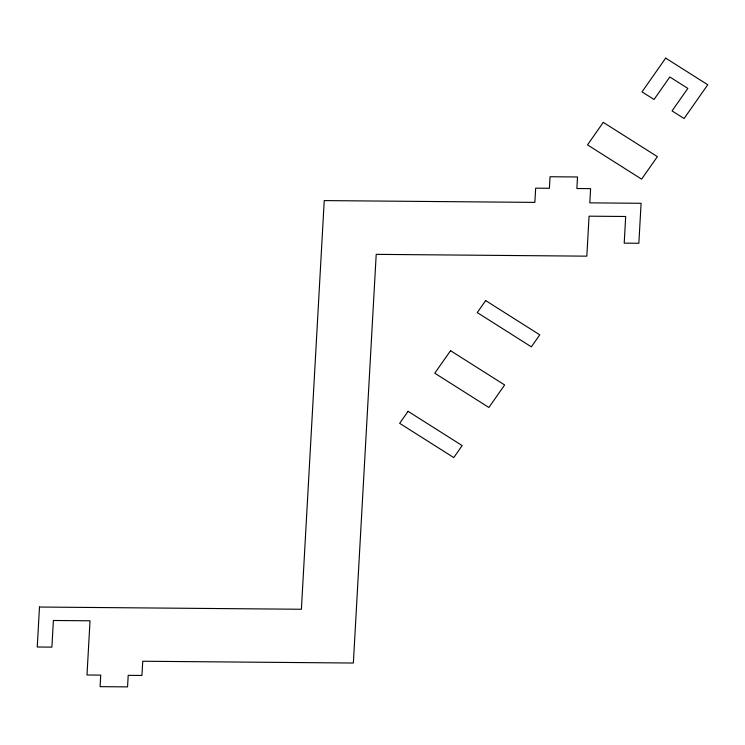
<?xml version="1.0" encoding="UTF-8"?>
<svg xmlns="http://www.w3.org/2000/svg" width="745" height="745" viewBox="0 0 745 745"><rect width="100%" height="100%" fill="white"/><g stroke="black" fill="none" stroke-linecap="round" stroke-linejoin="round"><path stroke-width="1.12" d="M39.485 607.035L37.25 647.014L51.899 647.135L53.389 620.483L90.024 620.799L86.997 674.989L100.733 675.11L100.081 686.657L127.563 686.89L128.205 675.343L141.941 675.454L142.733 661.243L353.363 663.031L376.206 254.362L586.827 256.159L589.062 216.18L625.698 216.488L624.208 243.14L638.856 243.27L641.091 203.292L589.807 202.854L590.608 188.634L576.872 188.522L577.515 176.975L550.043 176.742L549.391 188.289L535.655 188.168L534.863 202.389L324.233 200.591L301.399 609.261L39.485 607.035M603.273 122.376L587.507 144.884L641.603 179.145L657.379 156.636L603.273 122.376M408.064 411.324L399.655 423.328L453.761 457.588L462.17 445.585L408.064 411.324M450.548 350.699L434.773 373.208L488.878 407.468L504.654 384.96L450.548 350.699M485.666 300.58L477.256 312.583L531.362 346.844L539.771 334.84L485.666 300.58M665.667 58.11L642.013 91.877L654.036 99.485L669.802 76.977L687.84 88.394L672.064 110.903L684.087 118.52L707.75 84.753L665.667 58.11"/></g></svg>
